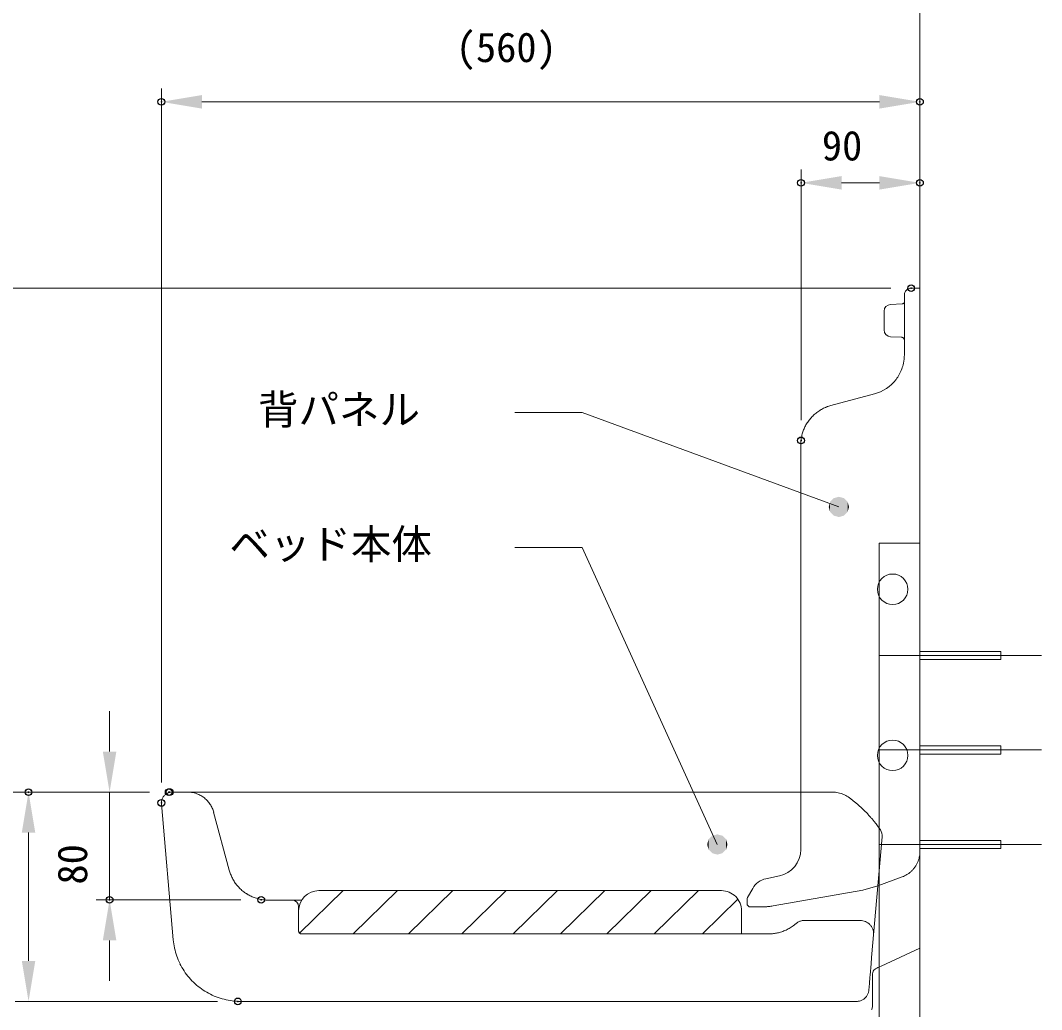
# Model space of a CAD drawing. Units: millimetres on the paper. Extents: x -203 to 203, y -143 to 143.
# Drawn here: x 40.4 to 116, y -26.2 to 47 of the extents above; entities that cross this region are included whole.
import ezdxf
from ezdxf.enums import TextEntityAlignment as Align

# ---------------------------------------------------------------- set-up
doc = ezdxf.new("R2010")
doc.units = ezdxf.units.MM
doc.header["$PDMODE"] = 32
doc.header["$PDSIZE"] = 0.5
for name, color, linetype, lineweight in [('0-1_DIMENSION_LINES$02_DIMENSI', 1, 'Continuous', 20), ('0-2_DIMENSION_LINES$05_HIDE_LI', 7, 'Continuous', 20), ('0-4_DIMENSION_LINES$04_SUB_LIN', 4, 'Continuous', 18), ('0-5_DIMENSION_LINES$03_LINES', 7, 'Continuous', 18), ('0-6_DIMENSION_LINES$01_CENTER_', 7, 'Continuous', 20)]:
    doc.layers.add(name, color=color, linetype=linetype, lineweight=lineweight)
doc.layers.add('0-3_DEFPOINTS', color=7, linetype='Continuous')
doc.styles.add('ＭＳ ゴシック', font='')
doc.styles.get('ＭＳ ゴシック').set_extended_font_data('MS Gothic')

# ---------------------------------------------------------------- blocks, each defined once
blk = doc.blocks.new('D14')
at = {"layer": '0-1_DIMENSION_LINES$02_DIMENSI', "color": 7}
blk.add_line((1984.85, 997.2), (1908, 997.2), dxfattribs=at)
at = {"layer": '0-3_DEFPOINTS'}
blk.add_point((1986.35, 997.2), dxfattribs=at)
blk = doc.blocks.new('D15')
at = {"layer": '0-1_DIMENSION_LINES$02_DIMENSI', "color": 7}
blk.add_line((1929.947, 959.88), (1914, 959.88), dxfattribs=at)
at = {"layer": '0-3_DEFPOINTS'}
blk.add_point((1931.447, 959.88), dxfattribs=at)
blk = doc.blocks.new('D16')
at = {"layer": '0-1_DIMENSION_LINES$02_DIMENSI', "color": 7}
for p, q in [((1927, 962.88), (1927, 965.88)), ((1929.934, 959.88), (1926, 959.88)), ((1927, 959.88), (1927, 951.898)), ((1936.729, 951.898), (1926, 951.898)), ((1927, 948.898), (1927, 945.898))]:
    blk.add_line(p, q, dxfattribs=at)
for points in [[(1926.5, 962.88), (1927.5, 962.88), (1927, 959.88)], [(1927.5, 948.898), (1926.5, 948.898), (1927, 951.898)]]:
    blk.add_solid(points, dxfattribs=at)
at = {"layer": '0-3_DEFPOINTS'}
for p in [(1931.434, 959.88), (1927, 951.898), (1938.229, 951.898)]:
    blk.add_point(p, dxfattribs=at)
at = {"layer": '0-1_DIMENSION_LINES$02_DIMENSI', "color": 7, "style": 'ＭＳ ゴシック'}
blk.add_text('80', height=2.199, rotation=90, dxfattribs=at).set_placement((1926, 953.032), align=Align.BOTTOM_LEFT)
blk = doc.blocks.new('D17')
at = {"layer": '0-1_DIMENSION_LINES$02_DIMENSI', "color": 7}
for p, q in [((1929.879, 959.878), (1920, 959.878)), ((1921, 947.38), (1921, 956.878)), ((1935, 944.38), (1920, 944.38))]:
    blk.add_line(p, q, dxfattribs=at)
for points in [[(1921.5, 956.878), (1920.5, 956.878), (1921, 959.878)], [(1920.5, 947.38), (1921.5, 947.38), (1921, 944.38)]]:
    blk.add_solid(points, dxfattribs=at)
at = {"layer": '0-3_DEFPOINTS'}
for p in [(1921, 959.878), (1931.379, 959.878), (1936.5, 944.38)]:
    blk.add_point(p, dxfattribs=at)
at = {"layer": '0-1_DIMENSION_LINES$02_DIMENSI', "color": 7, "style": 'ＭＳ ゴシック'}
blk.add_text('155', height=2.199, rotation=90, dxfattribs=at).set_placement((1920, 947.629), align=Align.BOTTOM_LEFT)
blk = doc.blocks.new('D18')
at = {"layer": '0-1_DIMENSION_LINES$02_DIMENSI', "color": 7}
for p, q in [((1987, 1012.5), (1987, 1012)), ((1930.834, 960.58), (1930.834, 1012)), ((1984, 1011), (1933.834, 1011))]:
    blk.add_line(p, q, dxfattribs=at)
for points in [[(1933.834, 1011.5), (1933.834, 1010.5), (1930.834, 1011)], [(1984, 1010.5), (1984, 1011.5), (1987, 1011)]]:
    blk.add_solid(points, dxfattribs=at)
at = {"layer": '0-3_DEFPOINTS'}
for p in [(1930.834, 1011), (1987, 1011), (1930.834, 959.08)]:
    blk.add_point(p, dxfattribs=at)
at = {"layer": '0-1_DIMENSION_LINES$02_DIMENSI', "color": 7, "style": 'ＭＳ ゴシック'}
blk.add_text('(560)', height=2.199, dxfattribs=at).set_placement((1952.632, 1013.286), align=Align.BOTTOM_LEFT)
blk = doc.blocks.new('D19')
at = {"layer": '0-1_DIMENSION_LINES$02_DIMENSI', "color": 7}
for p, q in [((1987, 1006.5), (1987, 1006)), ((1978.197, 987.426), (1978.197, 1006)), ((1984, 1005), (1981.197, 1005))]:
    blk.add_line(p, q, dxfattribs=at)
for points in [[(1981.197, 1005.5), (1981.197, 1004.5), (1978.197, 1005)], [(1984, 1004.5), (1984, 1005.5), (1987, 1005)]]:
    blk.add_solid(points, dxfattribs=at)
at = {"layer": '0-3_DEFPOINTS'}
for p in [(1978.197, 1005), (1987, 1005), (1978.197, 985.926)]:
    blk.add_point(p, dxfattribs=at)
at = {"layer": '0-1_DIMENSION_LINES$02_DIMENSI', "color": 7, "style": 'ＭＳ ゴシック'}
blk.add_text('90', height=2.199, dxfattribs=at).set_placement((1979.742, 1006), align=Align.BOTTOM_LEFT)
blk = doc.blocks.new('U79')
at = {"layer": '0-1_DIMENSION_LINES$02_DIMENSI'}
for points in [[(1971.625, 955.351), (1971.351, 956.375), (1971.625, 956.649)], [(1972, 955.25), (1971.625, 956.649), (1972, 956.75)], [(1971.625, 955.351), (1971.625, 956.649), (1972, 955.25)], [(1972, 955.25), (1972, 956.75), (1972.375, 955.351)], [(1972.375, 955.351), (1972, 956.75), (1972.375, 956.649)], [(1972.375, 955.351), (1972.375, 956.649), (1972.65, 955.625)], [(1972.65, 955.625), (1972.375, 956.649), (1972.65, 956.375)], [(1971.351, 955.625), (1971.25, 956), (1971.351, 956.375)], [(1971.351, 955.625), (1971.351, 956.375), (1971.625, 955.351)], [(1972.65, 955.625), (1972.65, 956.375), (1972.75, 956)]]:
    blk.add_solid(points, dxfattribs=at)
blk = doc.blocks.new('U80')
at = {"layer": '0-1_DIMENSION_LINES$02_DIMENSI'}
for points in [[(1980.625, 980.351), (1980.351, 981.375), (1980.625, 981.649)], [(1981, 980.25), (1980.625, 981.649), (1981, 981.75)], [(1980.625, 980.351), (1980.625, 981.649), (1981, 980.25)], [(1981, 980.25), (1981, 981.75), (1981.375, 980.351)], [(1981.375, 980.351), (1981, 981.75), (1981.375, 981.649)], [(1981.375, 980.351), (1981.375, 981.649), (1981.65, 980.625)], [(1981.65, 980.625), (1981.375, 981.649), (1981.65, 981.375)], [(1980.351, 980.625), (1980.25, 981), (1980.351, 981.375)], [(1980.351, 980.625), (1980.351, 981.375), (1980.625, 980.351)], [(1981.65, 980.625), (1981.65, 981.375), (1981.75, 981)]]:
    blk.add_solid(points, dxfattribs=at)

msp = doc.modelspace()

# ---------------------------------------------------------------- linework, layer by layer
at = {"layer": '0-1_DIMENSION_LINES$02_DIMENSI', "lineweight": 18}
for p, q in [((82, 18), (77, 18)), ((101, 11), (82, 18)), ((82, 8), (77, 8)), ((92, -14), (82, 8))]:
    msp.add_line(p, q, dxfattribs=at)
at = {"layer": '0-2_DIMENSION_LINES$05_HIDE_LI'}
for p, q in [((103.991, 8.312), (106.991, 8.312)), ((103.991, -96.928), (103.991, 8.312)), ((52.776, -10.12), (52.866, -10.122)), ((52.854, -10.123), (52.908, -10.12)), ((98.18, -14.369), (98.18, -10.12)), ((54.707, -11.602), (55.858, -15.896)), ((96.596, -16.325), (95.604, -16.536)), ((94.617, -17.253), (94.234, -17.917)), ((96.131, -18.549), (102.769, -17.379)), ((102.769, -17.379), (103.892, -17.051)), ((58.773, -18.12), (58.756, -18.12)), ((61.059, -20.562), (64.288, -17.42)), ((92.3, -17.42), (62.5, -17.42)), ((65.038, -20.62), (68.326, -17.42)), ((69.137, -20.62), (72.425, -17.42)), ((73.087, -20.62), (76.376, -17.42)), ((76.889, -20.62), (80.177, -17.42)), ((80.392, -20.62), (83.68, -17.42)), ((83.82, -20.62), (87.108, -17.42)), ((87.323, -20.62), (90.611, -17.42)), ((90.901, -20.62), (93.53, -18.061)), ((94.2, -18.042), (94.2, -18.375)), ((61, -18.62), (61, -20.42)), ((94.45, -18.625), (95.263, -18.625)), ((61, -18.92), (61, -20.42)), ((93.8, -18.92), (93.8, -20.62)), ((102.576, -19.624), (98.462, -19.624)), ((62.7, -20.62), (61.2, -20.62)), ((93.528, -20.62), (62.5, -20.62)), ((93.528, -20.62), (62.5, -20.62)), ((94.219, -20.62), (93.528, -20.62)), ((95.7, -20.62), (94.219, -20.62)), ((95.7, -20.62), (94.219, -20.62))]:
    msp.add_line(p, q, dxfattribs=at)
for points in [[(52.779, -10.12), (52.793, -10.12), (52.819, -10.12), (52.855, -10.12), (52.902, -10.12)], [(59.278, -18.12), (58.951, -18.12), (58.894, -18.12), (58.846, -18.12), (58.809, -18.12), (58.781, -18.12), (58.764, -18.12)], [(61.231, -18.12), (60.312, -18.12), (59.926, -18.12), (59.278, -18.12)], [(60.312, -18.12), (59.926, -18.12), (59.278, -18.12)], [(95.8, -20.62), (95.7, -20.62), (94.219, -20.62), (93.528, -20.62), (62.5, -20.62)], [(95.816, -20.62), (95.8, -20.62), (95.816, -20.62)]]:
    msp.add_lwpolyline(points, dxfattribs=at)
for centre, radius, start, end in [((52.775, -12.119), 1.999, 81.57904, 87.40175), ((52.774, -12.127), 2.008, 75.78615, 81.58262), ((52.777, -12.117), 1.997, 69.9615, 75.78972), ((52.777, -12.114), 1.993, 60.61574, 69.93937), ((52.768, -12.131), 2.014, 51.40518, 60.62678), ((52.78, -12.117), 1.995, 42.101, 51.41628), ((52.779, -12.116), 1.995, 33.01564, 42.06967), ((52.764, -12.127), 2.014, 24.0636, 33.02603), ((52.781, -12.119), 1.995, 15.02095, 24.07399), ((96.18, -14.369), 2, 282, 0), ((58.753, -15.12), 2.998, 195.01194, 201.26707), ((58.768, -15.115), 3.013, 201.26268, 207.48553), ((58.751, -15.123), 2.994, 207.48116, 213.74316), ((95.916, -18.003), 1.5, 102, 150), ((58.752, -15.122), 2.995, 213.75661, 220.01685), ((58.765, -15.112), 3.012, 220.01237, 226.23671), ((58.753, -15.124), 2.995, 226.23224, 232.49327), ((58.752, -15.124), 2.995, 232.50668, 238.76771), ((58.762, -15.109), 3.012, 238.76323, 244.98758), ((58.755, -15.125), 2.995, 244.98309, 251.24334), ((58.754, -15.125), 2.994, 251.25679, 257.5188), ((58.758, -15.107), 3.013, 257.51442, 263.73728), ((58.757, -15.122), 2.998, 263.73288, 269.98801), ((60.5, -18.62), 0.5, 360, 90), ((62.5, -18.92), 1.5, 90, 180), ((92.3, -18.92), 1.5, 359.99996, 90), ((94.45, -18.042), 0.25, 150, 180), ((94.449, -18.375), 0.249, 180.10879, 195.18437), ((94.455, -18.373), 0.255, 195.13882, 209.83921), ((94.449, -18.377), 0.248, 209.79497, 224.93433), ((94.448, -18.376), 0.248, 225.06567, 240.20503), ((94.452, -18.371), 0.255, 240.16079, 254.86118), ((94.451, -18.376), 0.249, 254.81563, 269.89121), ((95.263, -13.626), 4.998, 270.00034, 271.51096), ((95.262, -13.623), 5.002, 271.51089, 273.02033), ((95.262, -13.622), 5.003, 273.02027, 274.52958), ((95.263, -13.626), 4.999, 274.18129, 276.12123), ((95.262, -13.623), 5.002, 276.1211, 278.05989), ((95.263, -13.625), 5, 278.05975, 279.99959), ((98.461, -20.618), 0.994, 103.67994, 110.54921), ((98.463, -20.625), 1.001, 96.86889, 103.6857), ((98.462, -20.619), 0.995, 90.01611, 96.87469), ((102.576, -20.624), 1, 78.58309, 89.9682), ((102.574, -20.635), 1.012, 67.36671, 78.60051), ((95.816, -17.598), 3.021, 286.6296, 293.28201), ((95.816, -17.598), 3.021, 293.27649, 299.92822), ((95.836, -17.631), 2.982, 299.92303, 306.66133), ((95.806, -17.592), 3.031, 306.67568, 308.21638), ((95.783, -17.562), 3.07, 308.21631, 309.73792), ((95.759, -17.534), 3.106, 309.73785, 311.24144), ((98.461, -20.62), 0.995, 124.24102, 131.09918), ((98.464, -20.624), 1.001, 117.43039, 124.24682), ((98.461, -20.618), 0.994, 110.56724, 117.43615), ((102.579, -20.623), 0.998, 55.9777, 67.38387), ((102.58, -20.621), 0.996, 44.21144, 55.92676), ((102.573, -20.628), 1.006, 32.6528, 44.23137), ((102.588, -20.619), 0.988, 20.86932, 32.67164), ((102.583, -20.62), 0.993, 12.2281, 20.82604), ((102.577, -20.621), 1, 3.70132, 12.23738), ((61.199, -20.42), 0.199, 180.10879, 195.18436), ((61.204, -20.419), 0.204, 195.13881, 209.83919), ((61.199, -20.421), 0.198, 209.79495, 224.93431), ((61.199, -20.421), 0.198, 225.06565, 240.20501), ((61.202, -20.416), 0.204, 240.16077, 254.86115), ((61.2, -20.421), 0.199, 254.8156, 269.89117), ((95.8, -17.497), 3.123, 269.99642, 275.45698), ((95.804, -17.533), 3.087, 275.45366, 280.97794), ((95.816, -17.594), 3.025, 280.97508, 286.6133), ((102.587, -20.621), 0.989, 355.07675, 3.71035)]:
    msp.add_arc(centre, radius, start, end, dxfattribs=at)
at = {"layer": '0-4_DIMENSION_LINES$04_SUB_LIN'}
for p, q in [((107, 0.3), (113, 0.3)), ((107, -6.7), (113, -6.7)), ((107, -13.7), (113, -13.7))]:
    msp.add_line(p, q, dxfattribs=at)
for points in [[(113, 0.3), (113, -0.3), (107, -0.3)], [(113, -6.7), (113, -7.3), (107, -7.3)], [(113, -13.7), (113, -14.3), (107, -14.3)]]:
    msp.add_lwpolyline(points, dxfattribs=at)
at = {"layer": '0-5_DIMENSION_LINES$03_LINES'}
for p, q in [((107, 27.2), (107, 48)), ((105.85, 23.474), (105.85, 26.7)), ((106.35, 27.2), (107, 27.2)), ((107, 27.2), (107, -97)), ((104.824, 25.996), (105.695, 26.042)), ((105.85, 25.979), (105.85, 23.36)), ((105.85, 23.474), (105.85, 25.97)), ((107, 26.2), (107, 11.5)), ((104.35, 24.103), (104.35, 25.497)), ((104.824, 23.604), (105.661, 23.56)), ((105.85, 22.264), (105.85, 23.474)), ((100.404, 18.502), (103.627, 19.366)), ((98.18, -10.12), (98.18, 15.604)), ((98.18, 14.604), (98.18, 11.5)), ((51.965, -10.12), (51.634, -10.12)), ((51.636, -10.12), (51.658, -10.12)), ((51.658, -10.12), (51.706, -10.12)), ((51.706, -10.12), (51.781, -10.12)), ((51.781, -10.12), (52.165, -10.12)), ((52.72, -10.12), (51.965, -10.12)), ((53.695, -10.12), (52.72, -10.12)), ((57.81, -10.12), (53.695, -10.12)), ((54.044, -10.12), (54.603, -10.12)), ((54.603, -10.12), (54.044, -10.12)), ((100.53, -10.12), (57.81, -10.12)), ((101.88, -10.628), (101.679, -10.483)), ((50.837, -10.99), (51.718, -21.055)), ((103.325, -11.952), (103.25, -11.868)), ((103.921, -12.697), (103.759, -12.479)), ((104.074, -12.917), (103.921, -12.697)), ((103.426, -22.381), (104.209, -13.436)), ((107, -14.452), (107, -13.756)), ((107, -14.452), (106.999, -14.519)), ((107, -14.483), (107, -14.452)), ((103.892, -17.051), (105.684, -16.398)), ((103.624, -20.121), (103.576, -20.664)), ((104.138, -23.004), (106.985, -21.677)), ((103.387, -22.83), (103.426, -22.381)), ((103.312, -23.68), (103.387, -22.83)), ((103.548, -23.388), (103.511, -23.47)), ((103.6, -23.312), (103.548, -23.388)), ((103.713, -23.208), (103.6, -23.312)), ((103.713, -23.208), (103.803, -23.16)), ((103.803, -23.16), (103.885, -23.122)), ((103.885, -23.122), (104.002, -23.068)), ((104.002, -23.068), (104.138, -23.004)), ((103.259, -24.292), (103.299, -23.831)), ((103.299, -23.831), (103.312, -23.68)), ((103.511, -23.47), (103.485, -23.577)), ((103.485, -25.987), (103.485, -23.577)), ((103.215, -24.798), (103.259, -24.292)), ((56.5, -25.62), (102.318, -25.62)), ((103.425, -26.227), (103.445, -26.186)), ((103.445, -26.186), (103.466, -26.112)), ((103.485, -25.987), (103.466, -26.112))]:
    msp.add_line(p, q, dxfattribs=at)
msp.add_lwpolyline([(104.35, 24.103), (104.35, 25.497), (104.35, 24.103), (104.35, 25.497)], close=True, dxfattribs=at)
for points in [[(52.72, -10.12), (51.965, -10.12), (52.72, -10.12)], [(52.902, -10.12), (52.961, -10.12), (53.304, -10.12)], [(53.895, -10.12), (52.92, -10.12), (53.895, -10.12)], [(53.304, -10.12), (54.044, -10.12), (53.304, -10.12)], [(57.81, -10.12), (53.695, -10.12), (57.81, -10.12)], [(60.303, -10.12), (54.603, -10.12), (60.303, -10.12)], [(100.53, -10.12), (57.81, -10.12), (100.53, -10.12)], [(96.689, -10.12), (60.103, -10.12), (96.689, -10.12)]]:
    msp.add_lwpolyline(points, dxfattribs=at)
for centre, radius, start, end in [((106.35, 26.7), 0.5, 90, 180.00291), ((104.85, 25.497), 0.5, 93, 180), ((105.685, 26.24), 0.199, 273.08665, 290.78557), ((105.683, 26.244), 0.203, 290.74173, 307.93871), ((105.686, 26.241), 0.199, 307.89409, 325.57294), ((104.85, 24.103), 0.5, 180, 267), ((105.65, 23.361), 0.199, 72.33073, 86.89865), ((105.649, 23.357), 0.203, 58.14775, 72.37278), ((105.651, 23.361), 0.198, 43.56102, 58.18866), ((105.651, 23.362), 0.198, 28.81134, 43.43898), ((105.647, 23.359), 0.203, 14.62722, 28.85225), ((105.651, 23.36), 0.199, 0.10135, 14.66927), ((102.85, 22.264), 3, 348.01937, 360), ((102.826, 22.275), 3.026, 331.04739, 339.47741), ((102.855, 22.264), 2.995, 339.46674, 347.98415), ((102.85, 22.264), 3, 285, 322.50483), ((102.853, 22.259), 2.995, 322.5397, 331.05805), ((101.176, 15.609), 2.994, 117.52886, 123.81577), ((101.186, 15.592), 3.014, 111.28767, 117.53341), ((101.18, 15.606), 2.998, 105.01395, 111.29225), ((101.176, 15.608), 2.995, 142.86763, 149.10183), ((101.176, 15.607), 2.995, 136.49722, 142.85373), ((101.189, 15.595), 3.013, 130.18355, 136.50206), ((101.177, 15.61), 2.994, 123.83017, 130.18838), ((101.175, 15.606), 2.994, 155.29077, 161.52615), ((101.191, 15.599), 3.012, 149.09726, 155.29534), ((101.178, 15.604), 2.998, 173.8273, 179.98682), ((101.193, 15.602), 3.013, 167.70295, 173.83163), ((101.175, 15.607), 2.994, 161.53974, 167.70724), ((104.98, 4.9), 1.13, 0, 180), ((104.98, 4.9), 1.13, 180, 0), ((104.98, -7.4), 1.13, 0, 180), ((104.98, -7.4), 1.13, 180, 0), ((51.632, -10.92), 0.798, 153.30045, 161.23702), ((51.639, -10.923), 0.805, 145.44346, 153.30925), ((51.633, -10.918), 0.798, 137.51312, 145.45225), ((51.633, -10.919), 0.798, 129.54771, 137.48684), ((51.637, -10.924), 0.805, 121.69071, 129.5565), ((51.634, -10.918), 0.798, 113.76294, 121.69951), ((51.633, -10.918), 0.798, 105.79721, 113.73689), ((51.636, -10.925), 0.805, 97.94229, 105.80572), ((51.635, -10.919), 0.799, 90.0227, 97.95087), ((100.53, -12.118), 1.998, 83.8696, 89.98857), ((100.529, -12.128), 2.008, 77.78541, 83.87378), ((100.532, -12.117), 1.996, 71.66419, 77.78957), ((100.532, -12.115), 1.994, 66.06797, 71.65222), ((100.527, -12.126), 2.007, 60.52216, 66.07113), ((100.53, -12.121), 2.001, 54.96021, 60.52537), ((51.633, -10.92), 0.799, 177.0491, 184.97726), ((51.64, -10.921), 0.805, 169.19424, 177.05767), ((51.632, -10.919), 0.798, 161.26307, 169.20275), ((96.25, -18.222), 9.454, 52.66026, 53.44805), ((96.237, -18.238), 9.474, 51.87417, 52.66027), ((96.226, -18.253), 9.493, 51.08964, 51.87418), ((96.26, -18.21), 9.438, 49.79519, 51.08952), ((96.26, -18.21), 9.438, 48.50085, 49.79523), ((96.264, -18.206), 9.433, 47.2058, 48.50089), ((96.318, -18.148), 9.353, 45.52565, 47.20307), ((96.22, -18.247), 9.492, 43.87285, 45.52568), ((96.12, -18.343), 9.631, 42.24388, 43.8729), ((96.26, -18.211), 9.439, 40.82222, 41.53934), ((96.248, -18.221), 9.454, 40.10626, 40.82223), ((96.238, -18.229), 9.468, 39.39133, 40.10627), ((96.264, -18.208), 9.434, 38.7247, 39.39104), ((96.258, -18.213), 9.441, 38.05889, 38.7247), ((96.253, -18.216), 9.447, 37.39353, 38.0589), ((103.412, -13.366), 0.8, 354.99996, 34.12197), ((104.994, -14.516), 2.006, 339.01972, 345.15116), ((105.112, -14.55), 1.884, 345.22411, 350.46474), ((104.95, -14.523), 2.049, 350.46402, 355.28279), ((104.767, -14.508), 2.231, 355.28036, 359.70537), ((104.994, -14.513), 2.009, 313.72225, 320.20886), ((105.002, -14.52), 1.997, 320.20445, 326.72888), ((105.004, -14.522), 1.995, 326.74197, 332.9076), ((104.991, -14.515), 2.01, 332.90422, 339.02321), ((105, -14.521), 1.998, 290.01001, 295.7449), ((104.996, -14.512), 2.008, 295.74154, 301.44847), ((105.001, -14.52), 1.999, 301.4451, 307.17895), ((105.001, -14.521), 1.998, 307.20358, 313.72667), ((56.693, -20.619), 4.995, 185.01684, 192.10802), ((56.725, -20.613), 5.027, 192.10174, 199.14621), ((56.689, -20.626), 4.988, 199.13997, 206.24031), ((56.689, -20.624), 4.99, 206.25945, 213.3574), ((56.72, -20.604), 5.026, 213.35097, 220.39737), ((56.692, -20.629), 4.989, 220.39095, 227.49036), ((56.691, -20.628), 4.989, 227.50957, 234.60898), ((56.713, -20.598), 5.026, 234.60256, 241.64895), ((102.314, -24.719), 0.904, 340.86047, 347.91075), ((102.319, -24.72), 0.899, 347.90502, 354.99435), ((56.696, -20.63), 4.99, 241.64253, 248.74047), ((56.694, -20.631), 4.988, 248.75962, 255.85996), ((56.704, -20.593), 5.027, 255.85372, 262.89818), ((56.701, -20.625), 4.995, 262.8919, 269.98309), ((102.318, -24.721), 0.899, 270.00553, 277.09472), ((102.317, -24.716), 0.904, 277.08899, 284.1392), ((102.319, -24.723), 0.897, 284.13355, 291.24062), ((102.319, -24.723), 0.897, 291.25874, 298.36629), ((102.316, -24.717), 0.904, 298.36082, 305.41118), ((102.318, -24.72), 0.9, 305.40562, 312.49247), ((102.318, -24.72), 0.9, 312.50726, 319.5941), ((102.315, -24.717), 0.904, 319.58854, 326.63888), ((102.321, -24.721), 0.897, 326.63342, 333.74094), ((102.321, -24.721), 0.897, 333.75905, 340.86613)]:
    msp.add_arc(centre, radius, start, end, dxfattribs=at)
at = {"layer": '0-6_DIMENSION_LINES$01_CENTER_'}
for p, q in [((104, 0), (116.009, 0)), ((104, -7), (116.009, -7)), ((104, -14), (116.009, -14))]:
    msp.add_line(p, q, dxfattribs=at)

# ---------------------------------------------------------------- block references
at = {"layer": '0-1_DIMENSION_LINES$02_DIMENSI'}
for name in ['D18', 'D19', 'D14', 'U80', 'D16', 'D15', 'D17', 'U79']:
    msp.add_blockref(name, (-1880, -970), dxfattribs=at)

# ---------------------------------------------------------------- texts
at = {"layer": '0-1_DIMENSION_LINES$02_DIMENSI', "color": 7, "style": 'ＭＳ ゴシック'}
for s, p in [('背パネル', (57.989, 16.452)), ('ベッド本体', (55.873, 6.487))]:
    msp.add_text(s, height=2.199, dxfattribs=at).set_placement(p, align=Align.BOTTOM_LEFT)

doc.saveas('drawing.dxf')
